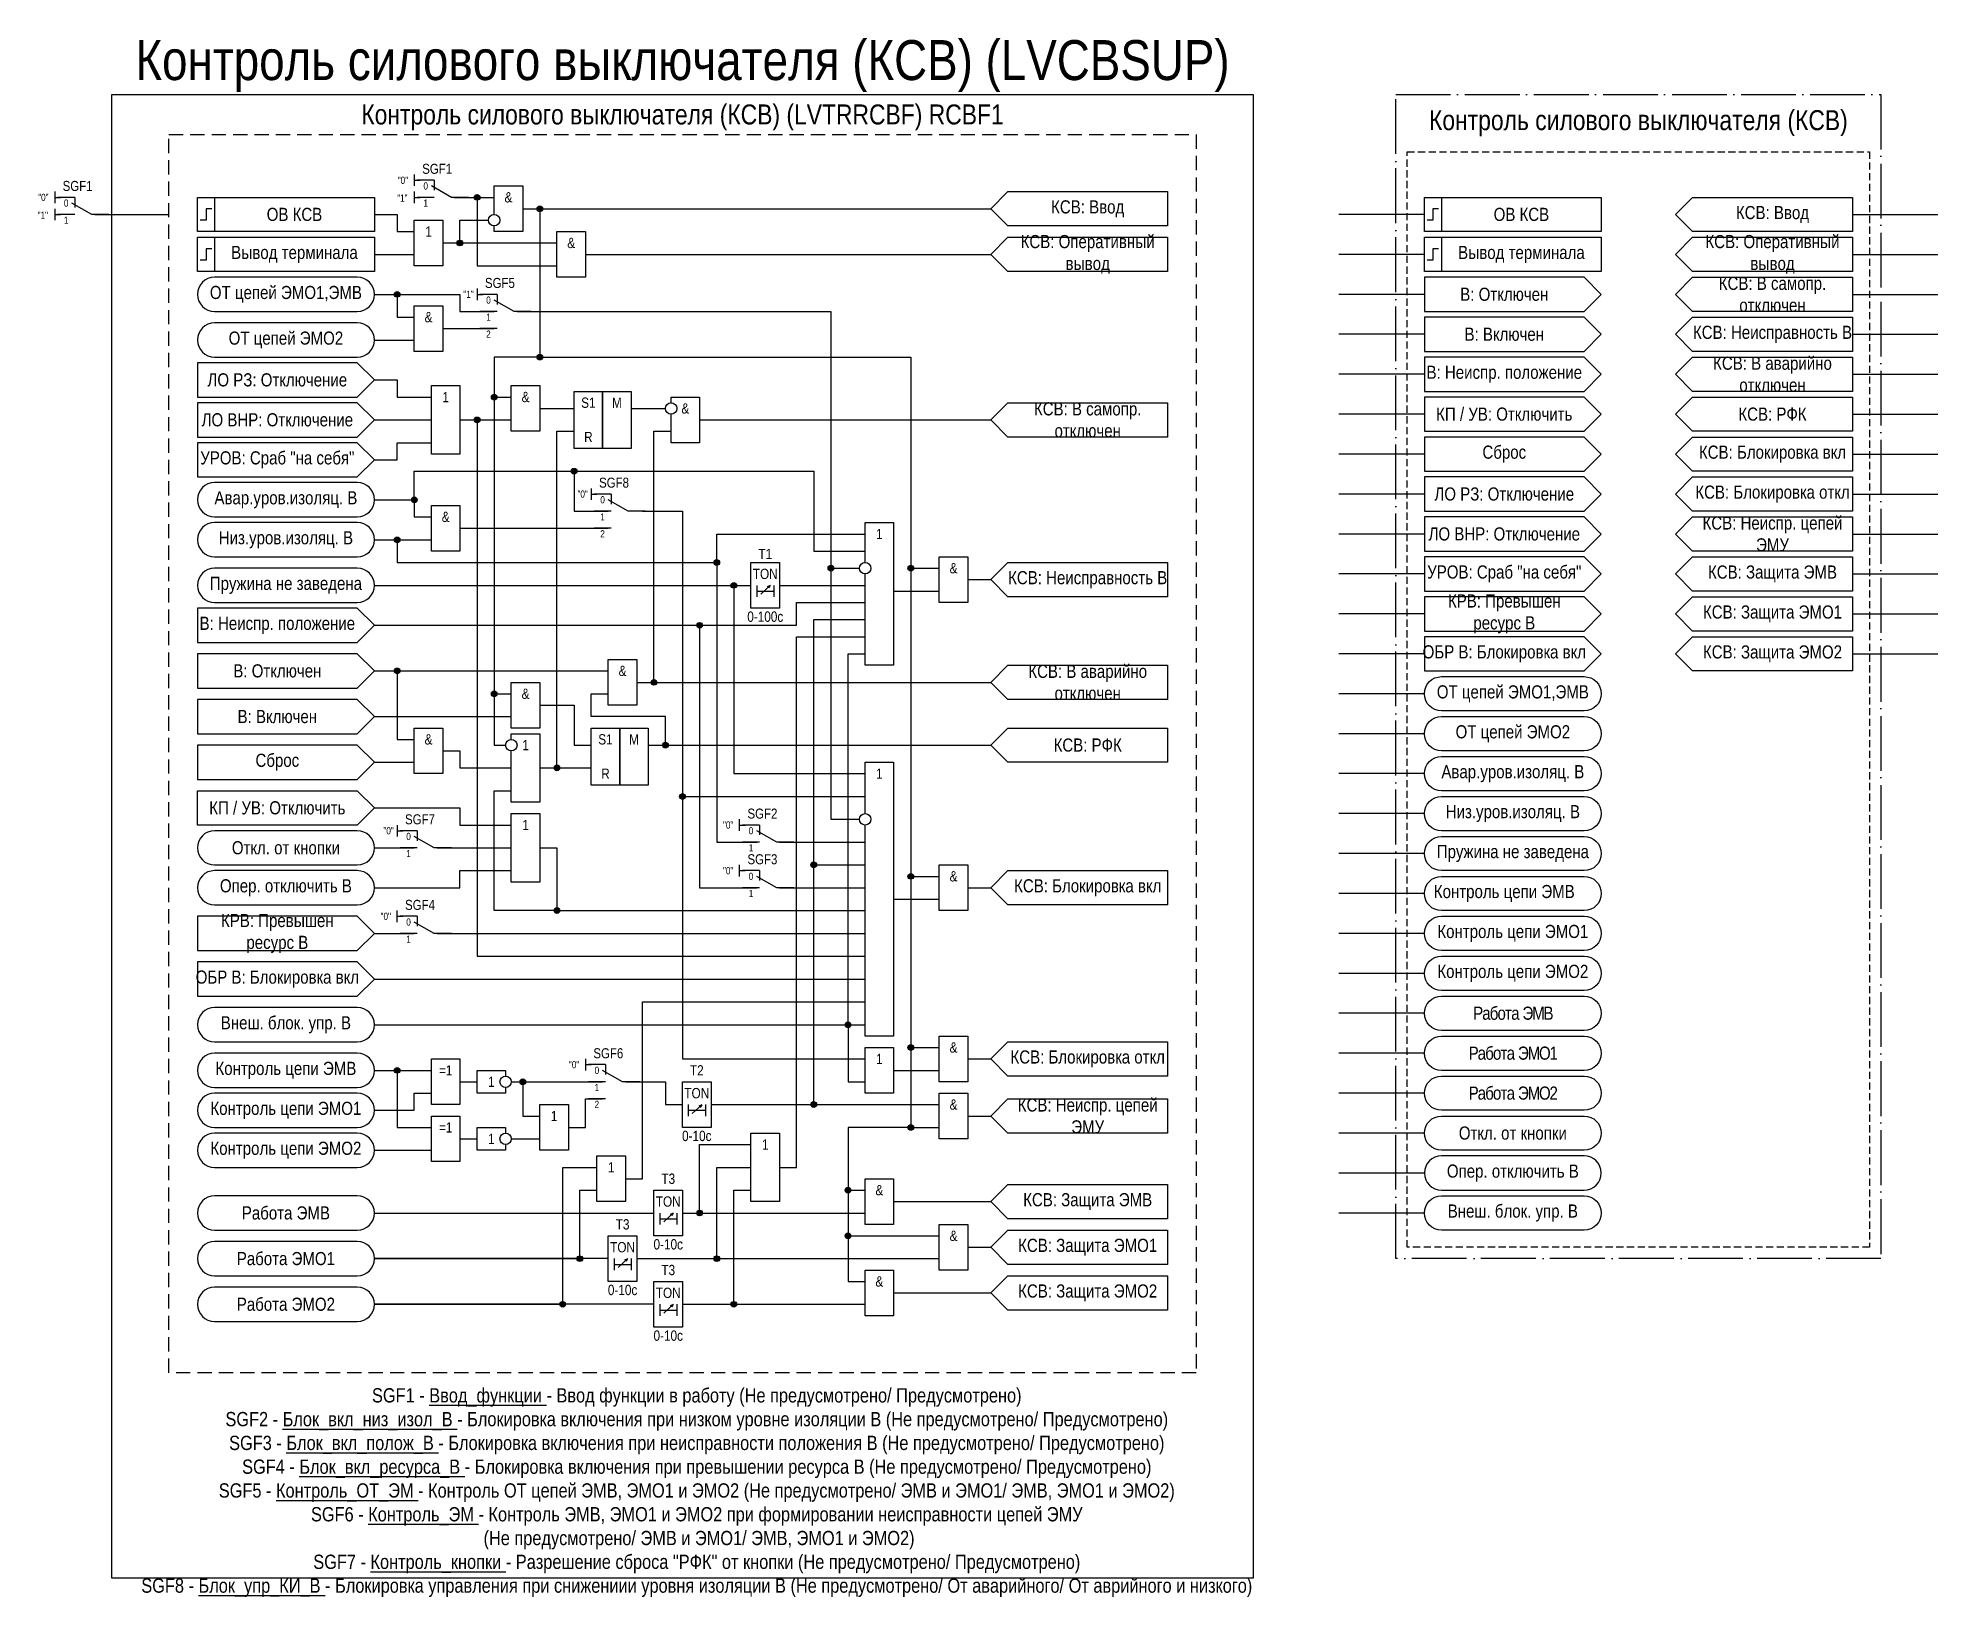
# Model space of a CAD drawing. Header units: millimetres. Extents: x -13 to 320, y -3 to 270.
import ezdxf
from ezdxf.enums import TextEntityAlignment as Align

# ---------------------------------------------------------------- set-up
doc = ezdxf.new("R2010")
doc.units = ezdxf.units.MM
doc.linetypes.add('ACAD_ISO04W100', pattern=[30, 24, -3, 0, -3])
doc.linetypes.add('штриховая2', pattern=[0.375, 0.25, -0.125])
doc.layers.add('TEXT', color=7, linetype='Continuous', lineweight=25)
doc.layers.add('Основная', color=7, linetype='Continuous')
doc.styles.add('2.5_Gost_RD', font='ARIALN.TTF', dxfattribs={"height": 2.5})
doc.styles.add('3.5_Gost_RD', font='ARIALN.TTF', dxfattribs={"height": 3.5})
doc.styles.add('Вывод', font='ARIALN.TTF', dxfattribs={"height": 2.5})
doc.styles.add('Компонент', font='ARIALN.TTF', dxfattribs={"height": 3.5})

# ---------------------------------------------------------------- blocks, each defined once
blk = doc.blocks.new('Точка')
at = {"ltscale": 100}
h = blk.add_hatch(color=256, dxfattribs=at)
h.dxf.hatch_style = 1
edge = h.paths.add_edge_path()
edge.add_arc((0, 0), 0.5, 0, 360)
blk.add_circle((0, 0), 0.5, dxfattribs=at)
blk = doc.blocks.new('*U958')
at = {"layer": 'Основная', "color": 0}
blk.add_line((0, 0), (7, 4), dxfattribs=at)
at = {"layer": 'Основная', "ltscale": 0.35}
blk.add_line((6, 6), (6, 2.5), dxfattribs=at)
blk = doc.blocks.new('*U985')
at = {"layer": 'Основная', "color": 0}
for p, q in [((-3, 6), (-9, 6)), ((-3, 0), (-9, 0)), ((9, 0), (3, 0))]:
    blk.add_line(p, q, dxfattribs=at)
at = {"layer": 'Основная', "ltscale": 0.25, "xscale": -1}
blk.add_blockref('*U958', (3, 0), dxfattribs=at)
at = {"layer": 'Основная'}
for tag, height, style, p in [('В1', 2.5, 'Вывод', (-14, 6)), ('ОУ', 3.5, 'Компонент', (-2, 10)), ('В2', 2.5, 'Вывод', (-6, 4)), ('В3', 2.5, 'Вывод', (-6, -2))]:
    blk.add_attdef(tag, text='', height=height, dxfattribs=dict(at, style=style)).set_placement(p, align=Align.MIDDLE_CENTER)
blk = doc.blocks.new('*U1048')
at = {"layer": 'Основная', "color": 0}
for p, q in [((-3, 6), (-9, 6)), ((-3, 0), (-9, 0)), ((9, 0), (3, 0))]:
    blk.add_line(p, q, dxfattribs=at)
at = {"layer": 'Основная', "ltscale": 0.25, "xscale": -1}
blk.add_blockref('*U958', (3, 0), dxfattribs=at)
at = {"layer": 'Основная'}
for tag, height, style, p in [('В1', 2.5, 'Вывод', (-13, 6)), ('ОУ', 3.5, 'Компонент', (-2, 10)), ('В2', 2.5, 'Вывод', (-6, 4)), ('В3', 2.5, 'Вывод', (-6, -2))]:
    blk.add_attdef(tag, text='', height=height, dxfattribs=dict(at, style=style)).set_placement(p, align=Align.MIDDLE_CENTER)

msp = doc.modelspace()

# ---------------------------------------------------------------- linework, layer by layer
at = {"ltscale": 100}
for p, q in [((53, 246), (53, 244)), ((53, 245), (54, 245)), ((53, 243), (53, 241)), ((53, 242), (54, 242)), ((277, 242), (305, 242)), ((230, 239), (215, 239)), ((305, 239), (320, 239)), ((305, 236), (277, 236)), ((277, 235), (305, 235)), ((230, 232), (215, 232)), ((305, 232), (320, 232)), ((277, 228), (305, 228)), ((64, 226), (64, 224)), ((64, 225), (65, 225)), ((230, 225), (215, 225)), ((305, 225), (320, 225)), ((305, 222), (277, 222)), ((277, 221), (305, 221)), ((67.5, 219), (64.5, 219)), ((230, 218), (215, 218)), ((305, 218), (320, 218)), ((305, 215), (277, 215)), ((230, 211), (215, 211)), ((305, 211), (320, 211)), ((305, 208), (277, 208)), ((230, 204), (215, 204)), ((305, 204), (320, 204)), ((305, 201), (277, 201)), ((230, 197), (215, 197)), ((305, 197), (320, 197)), ((305, 194), (277, 194)), ((84, 191), (84, 189)), ((84, 190), (85, 190)), ((230, 190), (215, 190)), ((305, 190), (320, 190)), ((305, 187), (277, 187)), ((87.5, 184), (84.5, 184)), ((230, 183), (215, 183)), ((305, 180), (277, 180)), ((305, 183), (320, 183)), ((113.7, 172.46), (115.37, 173.95)), ((115.37, 173.95), (114.85, 173.73)), ((115.37, 173.95), (115.11, 173.48)), ((117, 174), (117, 174)), ((230, 176), (215, 176)), ((305, 176), (320, 176)), ((305, 173), (277, 173)), ((230, 169), (215, 169)), ((305, 169), (320, 169)), ((305, 166), (277, 166)), ((230, 162), (215, 162)), ((305, 162), (320, 162)), ((305, 159), (277, 159)), ((230, 155), (215, 155)), ((230, 148), (215, 148)), ((230, 141), (215, 141)), ((230, 134), (215, 134)), ((50, 132), (50, 130)), ((50, 131), (51, 131)), ((110, 131), (110, 133)), ((110, 132), (111, 132)), ((230, 127), (215, 127)), ((110, 123), (110, 125)), ((110, 124), (111, 124)), ((230, 120), (215, 120)), ((50, 115), (50, 117)), ((50, 116), (51, 116)), ((230, 113), (215, 113)), ((230, 106), (215, 106)), ((230, 99), (215, 99)), ((83, 91), (83, 89)), ((83, 90), (84, 90)), ((230, 92), (215, 92)), ((86.5, 84), (83.5, 84)), ((230, 85), (215, 85)), ((101.7, 81.46), (103.37, 82.95)), ((103.37, 82.95), (102.85, 82.73)), ((103.37, 82.95), (103.11, 82.48)), ((105, 83), (105, 83)), ((123, 83), (123, 83)), ((230, 78), (215, 78)), ((230, 71), (215, 71)), ((96.7, 62.46), (98.37, 63.95)), ((98.37, 63.95), (97.85, 63.73)), ((98.37, 63.95), (98.11, 63.48)), ((100, 64), (100, 64)), ((103, 64), (103, 64)), ((230, 64), (215, 64)), ((87, 56), (46, 56)), ((82, 56), (82, 56)), ((88.7, 54.46), (90.37, 55.95)), ((90.37, 55.95), (89.85, 55.73)), ((90.37, 55.95), (90.11, 55.48)), ((92, 56), (92, 56)), ((106, 56), (106, 56)), ((95, 48), (46, 48)), ((79, 48), (79, 48)), ((96.7, 46.46), (98.37, 47.95)), ((98.37, 47.95), (97.85, 47.73)), ((98.37, 47.95), (98.11, 47.48)), ((100, 48), (100, 48)), ((109, 48), (109, 48))]:
    msp.add_line(p, q, dxfattribs=at)
at = {"color": 6, "ltscale": 100}
for p, q in [((-10, 243), (-10, 241)), ((-10, 242), (-9, 242)), ((-10, 240), (-10, 238)), ((-10, 239), (-9, 239))]:
    msp.add_line(p, q, dxfattribs=at)
at = {"color": 3, "ltscale": 100}
msp.add_lwpolyline([(0, 260), (200, 260), (200, 0), (0, 0)], close=True, dxfattribs=at)
at = {"color": 251, "linetype": 'ACAD_ISO04W100', "lineweight": 30, "ltscale": 0.4, "true_color": 0x58595b}
msp.add_lwpolyline([(225, 260), (310, 260), (310, 56), (225, 56)], close=True, dxfattribs=at)
at = {"linetype": 'штриховая2', "ltscale": 10}
msp.add_lwpolyline([(190, 36), (10, 36), (10, 253), (190, 253)], close=True, dxfattribs=at)
at = {"linetype": 'штриховая2', "ltscale": 5}
msp.add_lwpolyline([(227, 250), (308, 250), (308, 58), (227, 58)], close=True, dxfattribs=at)
at = {"ltscale": 100}
for points in [[(67, 239), (67, 244), (72, 244), (72, 236), (67, 236), (67, 237)], [(60, 242), (67, 242)], [(60, 242), (64, 242), (64, 230), (78, 230)], [(72, 240), (75, 240), (75, 214), (67, 214), (67, 207), (70, 207)], [(72, 240), (75, 240), (75, 214), (67, 214), (67, 155), (70, 155)], [(72, 240), (75, 240), (75, 214), (67, 214), (67, 146), (69, 146)], [(72, 240), (154, 240)], [(72, 240), (75, 240), (75, 214), (140, 214), (140, 177), (145, 177)], [(72, 240), (75, 240), (75, 214), (140, 214), (140, 123), (145, 123)], [(72, 240), (75, 240), (75, 214), (140, 214), (140, 93), (145, 93)], [(72, 240), (75, 240), (75, 214), (140, 214), (140, 79), (145, 79)], [(72, 240), (75, 240), (75, 214), (140, 214), (140, 79), (129, 79), (129, 68), (132, 68)], [(72, 240), (75, 240), (75, 214), (140, 214), (140, 79), (129, 79), (129, 52), (132, 52)], [(72, 240), (75, 240), (75, 214), (140, 214), (140, 79), (129, 79), (129, 60), (145, 60)], [(154, 240), (157, 243), (185, 243), (185, 237), (157, 237), (154, 240)], [(274, 239), (277, 242), (305, 242), (305, 236), (277, 236), (274, 239)], [(46, 239), (50, 239), (50, 236), (53, 236)], [(58, 234), (61, 234), (61, 238), (66, 238)], [(58, 234), (78, 234)], [(154, 232), (157, 235), (185, 235), (185, 229), (157, 229), (154, 232)], [(274, 232), (277, 235), (305, 235), (305, 229), (277, 229), (274, 232)], [(46, 232), (53, 232)], [(83, 232), (154, 232)], [(274, 225), (277, 228), (305, 228), (305, 222), (277, 222), (274, 225)], [(46, 225), (50, 225), (50, 221), (53, 221)], [(46, 225), (61, 225), (61, 222), (67, 222)], [(71, 222), (126, 222), (126, 177), (131, 177)], [(71, 222), (126, 222), (126, 133), (131, 133)], [(274, 218), (277, 221), (305, 221), (305, 215), (277, 215), (274, 218)], [(46, 217), (53, 217)], [(58, 219), (67, 219)], [(274, 211), (277, 214), (305, 214), (305, 208), (277, 208), (274, 211)], [(46, 210), (50, 210), (50, 207), (56, 207)], [(98, 206), (98, 207), (103, 207), (103, 199), (98, 199), (98, 204)], [(274, 204), (277, 207), (305, 207), (305, 201), (277, 201), (274, 204)], [(75, 205), (81, 205)], [(91, 205), (97, 205)], [(185, 200), (157, 200), (154, 203), (157, 206), (185, 206), (185, 200), (157, 200), (154, 203), (157, 206), (185, 206)], [(46, 203), (56, 203)], [(61, 203), (70, 203)], [(61, 203), (64, 203), (64, 109), (132, 109)], [(75, 142), (78, 142), (78, 201), (81, 201)], [(92, 157), (95, 157), (95, 201), (98, 201)], [(103, 203), (154, 203)], [(274, 197), (277, 200), (305, 200), (305, 194), (277, 194), (274, 197)], [(46, 196), (50, 196), (50, 199), (56, 199)], [(46, 189), (53, 189), (53, 194), (81, 194), (81, 187), (87, 187)], [(46, 189), (53, 189), (53, 194), (123, 194), (123, 180), (132, 180)], [(274, 190), (277, 193), (305, 193), (305, 187), (277, 187), (274, 190)], [(46, 189), (53, 189), (53, 186), (56, 186)], [(93, 187), (100, 187), (100, 137), (132, 137)], [(93, 187), (100, 187), (100, 91), (132, 91)], [(61, 184), (87, 184)], [(132, 178), (132, 185), (137, 185), (137, 160), (132, 160), (132, 176)], [(274, 183), (277, 186), (305, 186), (305, 180), (277, 180), (274, 183)], [(46, 182), (50, 182), (50, 178), (106, 178), (106, 183), (132, 183)], [(46, 182), (50, 182), (50, 178), (106, 178), (106, 129), (113, 129)], [(46, 182), (56, 182)], [(185, 172), (157, 172), (154, 175), (157, 178), (185, 178), (185, 172), (157, 172), (154, 175), (157, 178), (185, 178)], [(274, 176), (277, 179), (305, 179), (305, 173), (277, 173), (274, 176)], [(46, 174), (112, 174)], [(46, 174), (109, 174), (109, 141), (132, 141)], [(113, 174), (113, 172)], [(116, 174), (116, 172)], [(117, 174), (132, 174)], [(150, 175), (154, 175)], [(46, 167), (120, 167), (120, 171), (132, 171)], [(113, 173), (116, 173)], [(137, 173), (145, 173)], [(274, 169), (277, 172), (305, 172), (305, 166), (277, 166), (274, 169)], [(46, 167), (103, 167), (103, 121), (113, 121)], [(105, 83), (123, 83), (123, 168), (132, 168)], [(117, 72), (120, 72), (120, 165), (132, 165)], [(274, 162), (277, 165), (305, 165), (305, 159), (277, 159), (274, 162)], [(46, 97), (129, 97), (129, 162), (132, 162)], [(185, 154), (157, 154), (154, 157), (157, 160), (185, 160), (185, 154), (157, 154), (154, 157), (157, 160), (185, 160)], [(46, 159), (50, 159), (50, 147), (53, 147)], [(46, 159), (87, 159)], [(92, 157), (154, 157)], [(94, 146), (97, 146), (97, 151), (84, 151), (84, 155), (87, 155)], [(46, 151), (70, 151)], [(75, 153), (81, 153), (81, 146), (84, 146)], [(70, 147), (70, 148), (75, 148), (75, 136), (70, 136), (70, 145)], [(185, 143), (157, 143), (154, 146), (157, 149), (185, 149), (185, 143), (157, 143), (154, 146), (157, 149), (185, 149)], [(58, 145), (61, 145), (61, 142), (70, 142)], [(94, 146), (154, 146)], [(46, 143), (53, 143)], [(75, 142), (84, 142)], [(132, 134), (132, 143), (137, 143), (137, 95), (132, 95), (132, 132)], [(75, 128), (78, 128), (78, 117), (67, 117), (67, 138), (70, 138)], [(46, 135), (61, 135), (61, 132), (70, 132)], [(46, 128), (53, 128)], [(57, 128), (70, 128)], [(75, 128), (78, 128), (78, 117), (132, 117)], [(117, 129), (132, 129)], [(46, 121), (61, 121), (61, 124), (70, 124)], [(105, 83), (123, 83), (123, 125), (132, 125)], [(185, 118), (157, 118), (154, 121), (157, 124), (185, 124), (185, 118), (157, 118), (154, 121), (157, 124), (185, 124)], [(117, 121), (132, 121)], [(150, 121), (154, 121)], [(137, 119), (145, 119)], [(46, 113), (53, 113)], [(57, 113), (132, 113)], [(46, 105), (132, 105)], [(90, 70), (93, 70), (93, 101), (132, 101)], [(46, 97), (129, 97), (129, 87), (132, 87)], [(46, 97), (132, 97)], [(185, 88), (157, 88), (154, 91), (157, 94), (185, 94), (185, 88), (157, 88), (154, 91), (157, 94), (185, 94)], [(150, 91), (154, 91)], [(46, 89), (56, 89)], [(46, 89), (50, 89), (50, 79), (56, 79)], [(61, 87), (64, 87)], [(69, 86), (69, 85), (64, 85), (64, 89), (69, 89), (69, 88)], [(70, 87), (86, 87)], [(70, 87), (72, 87), (72, 81), (75, 81)], [(90, 87), (97, 87), (97, 83), (100, 83)], [(137, 89), (145, 89)], [(46, 82), (53, 82), (53, 85), (56, 85)], [(80, 79), (83, 79), (83, 84), (86, 84)], [(185, 78), (157, 78), (154, 81), (157, 84), (185, 84), (185, 78), (157, 78), (154, 81), (157, 84), (185, 84)], [(101, 83), (101, 81)], [(101, 82), (104, 82)], [(104, 83), (104, 81)], [(105, 83), (145, 83)], [(150, 81), (154, 81)], [(61, 77), (64, 77)], [(69, 76), (69, 75), (64, 75), (64, 79), (69, 79), (69, 78)], [(70, 77), (75, 77)], [(46, 75), (56, 75)], [(100, 64), (103, 64), (103, 76), (112, 76)], [(46, 48), (79, 48), (79, 72), (85, 72)], [(92, 56), (106, 56), (106, 72), (112, 72)], [(46, 56), (82, 56), (82, 68), (85, 68)], [(100, 48), (109, 48), (109, 68), (112, 68)], [(185, 63), (157, 63), (154, 66), (157, 69), (185, 69), (185, 63), (157, 63), (154, 66), (157, 69), (185, 69)], [(46, 64), (95, 64)], [(96, 64), (96, 62)], [(99, 64), (99, 62)], [(100, 64), (132, 64)], [(137, 66), (154, 66)], [(96, 63), (99, 63)], [(185, 55), (157, 55), (154, 58), (157, 61), (185, 61), (185, 55), (157, 55), (154, 58), (157, 61), (185, 61)], [(150, 58), (154, 58)], [(88, 56), (88, 54)], [(88, 55), (91, 55)], [(91, 56), (91, 54)], [(92, 56), (145, 56)], [(137, 50), (154, 50)], [(185, 47), (157, 47), (154, 50), (157, 53), (185, 53), (185, 47), (157, 47), (154, 50), (157, 53), (185, 53)], [(96, 48), (96, 46)], [(96, 47), (99, 47)], [(99, 48), (99, 46)], [(100, 48), (132, 48)]]:
    msp.add_lwpolyline(points, dxfattribs=at)
for points in [[(15, 242), (46, 242), (46, 236), (15, 236)], [(15, 242), (18, 242), (18, 236), (15, 236)], [(230, 242), (261, 242), (261, 236), (230, 236)], [(230, 242), (233, 242), (233, 236), (230, 236)], [(53, 238), (58, 238), (58, 230), (53, 230)], [(15, 235), (18, 235), (18, 229), (15, 229)], [(15, 235), (46, 235), (46, 229), (15, 229)], [(78, 236), (83, 236), (83, 228), (78, 228)], [(230, 235), (233, 235), (233, 229), (230, 229)], [(230, 235), (261, 235), (261, 229), (230, 229)], [(53, 223), (58, 223), (58, 215), (53, 215)], [(15, 213), (15, 207), (43, 207), (46, 210), (43, 213)], [(56, 209), (61, 209), (61, 197), (56, 197)], [(70, 209), (75, 209), (75, 201), (70, 201)], [(81, 208), (86, 208), (86, 198), (81, 198)], [(86, 208), (91, 208), (91, 198), (86, 198)], [(15, 206), (15, 200), (43, 200), (46, 203), (43, 206)], [(15, 199), (15, 193), (43, 193), (46, 196), (43, 199)], [(56, 188), (61, 188), (61, 180), (56, 180)], [(230, 186), (230, 180), (258, 180), (261, 183), (258, 186)], [(112, 178), (117, 178), (117, 170), (112, 170)], [(145, 179), (150, 179), (150, 171), (145, 171)], [(230, 179), (230, 173), (258, 173), (261, 176), (258, 179)], [(15, 170), (15, 164), (43, 164), (46, 167), (43, 170)], [(230, 165), (230, 159), (258, 159), (261, 162), (258, 165)], [(15, 162), (15, 156), (43, 156), (46, 159), (43, 162)], [(87, 161), (92, 161), (92, 153), (87, 153)], [(70, 157), (75, 157), (75, 149), (70, 149)], [(15, 154), (15, 148), (43, 148), (46, 151), (43, 154)], [(53, 149), (58, 149), (58, 141), (53, 141)], [(84, 149), (89, 149), (89, 139), (84, 139)], [(89, 149), (94, 149), (94, 139), (89, 139)], [(15, 146), (15, 140), (43, 140), (46, 143), (43, 146)], [(15, 138), (43, 138), (46, 135), (43, 132), (15, 132)], [(70, 134), (75, 134), (75, 122), (70, 122)], [(145, 125), (150, 125), (150, 117), (145, 117)], [(15, 116), (15, 110), (43, 110), (46, 113), (43, 116)], [(15, 108), (15, 102), (43, 102), (46, 105), (43, 108)], [(145, 95), (150, 95), (150, 87), (145, 87)], [(56, 91), (61, 91), (61, 83), (56, 83)], [(132, 93), (137, 93), (137, 85), (132, 85)], [(100, 87), (105, 87), (105, 79), (100, 79)], [(145, 85), (150, 85), (150, 77), (145, 77)], [(56, 81), (61, 81), (61, 73), (56, 73)], [(75, 83), (80, 83), (80, 75), (75, 75)], [(112, 78), (117, 78), (117, 66), (112, 66)], [(85, 74), (90, 74), (90, 66), (85, 66)], [(132, 70), (137, 70), (137, 62), (132, 62)], [(95, 68), (100, 68), (100, 60), (95, 60)], [(87, 60), (92, 60), (92, 52), (87, 52)], [(145, 62), (150, 62), (150, 54), (145, 54)], [(132, 54), (137, 54), (137, 46), (132, 46)], [(95, 52), (100, 52), (100, 44), (95, 44)]]:
    msp.add_lwpolyline(points, close=True, dxfattribs=at)
at = {"lineweight": 30, "ltscale": 100}
for points in [[(17.5, 240), (16.5, 240), (16.5, 238), (15.5, 238)], [(232.5, 240), (231.5, 240), (231.5, 238), (230.5, 238)], [(17.5, 233), (16.5, 233), (16.5, 231), (15.5, 231)], [(232.5, 233), (231.5, 233), (231.5, 231), (230.5, 231)]]:
    msp.add_lwpolyline(points, dxfattribs=at)
at = {"color": 6, "ltscale": 100}
msp.add_lwpolyline([(-3, 239), (10, 239)], dxfattribs=at)
at = {"ltscale": 100}
for points in [[(18, 222), (43, 222, 1), (43, 228), (18, 228, 1)], [(18, 214), (43, 214, 1), (43, 220), (18, 220, 1)], [(18, 186), (43, 186, 1), (43, 192), (18, 192, 1)], [(18, 179), (43, 179, 1), (43, 185), (18, 185, 1)], [(18, 171), (43, 171, 1), (43, 177), (18, 177, 1)], [(233, 152, -1), (233, 158), (258, 158, -1), (258, 152)], [(233, 145, -1), (233, 151), (258, 151, -1), (258, 145)], [(233, 138, -1), (233, 144), (258, 144, -1), (258, 138)], [(233, 131, -1), (233, 137), (258, 137, -1), (258, 131)], [(18, 125), (43, 125, 1), (43, 131), (18, 131, 1)], [(233, 124, -1), (233, 130), (258, 130, -1), (258, 124)], [(18, 118), (43, 118, 1), (43, 124), (18, 124, 1)], [(233, 117, -1), (233, 123), (258, 123, -1), (258, 117)], [(233, 110, -1), (233, 116), (258, 116, -1), (258, 110)], [(233, 103, -1), (233, 109), (258, 109, -1), (258, 103)], [(18, 94), (43, 94, 1), (43, 100), (18, 100, 1)], [(233, 96, -1), (233, 102), (258, 102, -1), (258, 96)], [(233, 89, -1), (233, 95), (258, 95, -1), (258, 89)], [(18, 86), (43, 86, 1), (43, 92), (18, 92, 1)], [(233, 82, -1), (233, 88), (258, 88, -1), (258, 82)], [(18, 79), (43, 79, 1), (43, 85), (18, 85, 1)], [(233, 75, -1), (233, 81), (258, 81, -1), (258, 75)], [(18, 72), (43, 72, 1), (43, 78), (18, 78, 1)], [(233, 68), (258, 68, 1), (258, 74), (233, 74, 1)], [(18, 61), (43, 61, 1), (43, 67), (18, 67, 1)], [(233, 61, -1), (233, 67), (258, 67, -1), (258, 61)], [(18, 53), (43, 53, 1), (43, 59), (18, 59, 1)], [(18, 45), (43, 45, 1), (43, 51), (18, 51, 1)]]:
    msp.add_lwpolyline(points, format="xyb", close=True, dxfattribs=at)
for centre in [(67, 238), (98, 205), (69, 87), (69, 77)]:
    msp.add_circle(centre, 1)
for centre in [(132, 177), (70, 146), (132, 133)]:
    msp.add_circle(centre, 1, dxfattribs=at)
at = {"layer": 'TEXT', "ltscale": 100}
for points in [[(230, 228), (230, 222), (258, 222), (261, 225), (258, 228)], [(230, 221), (230, 215), (258, 215), (261, 218), (258, 221)], [(230, 214), (230, 208), (258, 208), (261, 211), (258, 214)], [(230, 207), (230, 201), (258, 201), (261, 204), (258, 207)], [(230, 200), (230, 194), (258, 194), (261, 197), (258, 200)], [(230, 193), (230, 187), (258, 187), (261, 190), (258, 193)], [(230, 172), (230, 166), (258, 166), (261, 169), (258, 172)]]:
    msp.add_lwpolyline(points, close=True, dxfattribs=at)

# ---------------------------------------------------------------- block references
at = {"ltscale": 100}
for p in [(64, 242), (75, 240), (61, 234), (50, 225), (75, 214), (67, 207), (64, 203), (81, 194), (53, 189), (50, 182), (106, 178), (126, 177), (140, 177), (109, 174), (103, 167), (50, 159), (95, 157), (67, 155), (97, 146), (78, 142), (100, 137), (123, 125), (140, 123), (78, 117), (129, 97), (140, 93), (50, 89), (72, 87), (123, 83), (140, 79), (129, 68), (103, 64), (129, 60), (82, 56), (106, 56), (79, 48), (109, 48)]:
    msp.add_blockref('Точка', p, dxfattribs=at)
at = {"layer": 'Основная', "ltscale": 0.25, "xscale": 0.5, "yscale": 0.5, "zscale": 0.5}
for name, p, values in [('*U985', (58, 242), {'ОУ': 'SGF1', 'В1': '"0"', 'В2': '0', 'В3': '1'}), ('*U1048', (69, 222), {'ОУ': 'SGF5', 'В1': '"1"', 'В2': '0', 'В3': '1'}), ('*U1048', (89, 187), {'ОУ': 'SGF8', 'В1': '"0"', 'В2': '0', 'В3': '1'}), ('*U1048', (55, 128), {'ОУ': 'SGF7', 'В1': '"0"', 'В2': '0', 'В3': '1'}), ('*U985', (115, 129), {'ОУ': 'SGF2', 'В1': '"0"', 'В2': '0', 'В3': '1'}), ('*U985', (115, 121), {'ОУ': 'SGF3', 'В1': '"0"', 'В2': '0', 'В3': '1'}), ('*U985', (55, 113), {'ОУ': 'SGF4', 'В1': '"0"', 'В2': '0', 'В3': '1'}), ('*U985', (88, 87), {'ОУ': 'SGF6', 'В1': '"0"', 'В2': '0', 'В3': '1'})]:
    msp.add_blockref(name, p, dxfattribs=at).add_auto_attribs(values)
at = {"layer": 'Основная', "color": 6, "ltscale": 0.25, "xscale": 0.5, "yscale": 0.5, "zscale": 0.5}
msp.add_blockref('*U985', (-5, 239), dxfattribs=at).add_auto_attribs({'ОУ': 'SGF1', 'В1': '"0"', 'В2': '0', 'В3': '1'})

# ---------------------------------------------------------------- texts
at = {"ltscale": 100, "attachment_point": 5}
for s, insert, char_height, width, style in [('{\\C3;Контроль силового выключателя (КСВ) (LVCBSUP)}', (100, 265), 7, 200, '3.5_Gost_RD'), ('&', (69.5, 242), 1.8, 5, '2.5_Gost_RD'), ('КСВ: Ввод', (171, 240), 2.3, 28, '2.5_Gost_RD'), ('КСВ: Ввод', (291, 239), 2.3, 28, '2.5_Gost_RD'), ('1', (55.5, 236), 1.8, 5, '2.5_Gost_RD'), ('&', (80.5, 234), 1.8, 5, '2.5_Gost_RD'), ('КСВ: Оперативный вывод', (171, 232), 2.3, 28, '2.5_Gost_RD'), ('КСВ: Оперативный вывод', (291, 232), 2.3, 28, '2.5_Gost_RD'), ('ОТ цепей ЭМО1,ЭМВ', (30.5, 225), 2.3, 31, '2.5_Gost_RD'), ('КСВ: В самопр. отключен', (291, 225), 2.3, 28, '2.5_Gost_RD'), ('&', (55.5, 221), 1.8, 5, '2.5_Gost_RD'), ('ОТ цепей ЭМО2', (30.5, 217), 2.3, 31, '2.5_Gost_RD'), ('КСВ: Неисправность В', (291, 218), 2.3, 28, '2.5_Gost_RD'), ('КСВ: В аварийно отключен', (291, 211), 2.3, 28, '2.5_Gost_RD'), ('ЛО РЗ: Отключение', (29, 210), 2.3, 28, '2.5_Gost_RD'), ('1', (58.5, 207), 1.8, 5, '2.5_Gost_RD'), ('&', (72.5, 207), 1.8, 5, '2.5_Gost_RD'), ('S1', (83.5, 206), 1.8, 5, '2.5_Gost_RD'), ('М', (88.5, 206), 1.8, 5, '2.5_Gost_RD'), ('ЛО ВНР: Отключение', (29, 203), 2.3, 28, '2.5_Gost_RD'), ('&', (100.5, 205), 1.8, 5, '2.5_Gost_RD'), ('КСВ: В самопр. отключен', (171, 203), 2.3, 28, '2.5_Gost_RD'), ('КСВ: РФК', (291, 204), 2.3, 28, '2.5_Gost_RD'), ('R', (83.5, 200), 1.8, 5, '2.5_Gost_RD'), ('УРОВ: Сраб "на себя"', (29, 196), 2.3, 28, '2.5_Gost_RD'), ('КСВ: Блокировка вкл', (291, 197), 2.3, 28, '2.5_Gost_RD'), ('КСВ: Блокировка откл', (291, 190), 2.3, 28, '2.5_Gost_RD'), ('&', (58.5, 186), 1.8, 5, '2.5_Gost_RD'), ('1', (134.5, 183), 1.8, 5, '2.5_Gost_RD'), ('ЛО ВНР: Отключение', (244, 183), 2.3, 28, '2.5_Gost_RD'), ('КСВ: Неиспр. цепей ЭМУ', (291, 183), 2.3, 28, '2.5_Gost_RD'), ('T1', (114.5, 179.5), 1.8, 5, '2.5_Gost_RD'), ('TON', (114.5, 176), 1.8, 5, '2.5_Gost_RD'), ('&', (147.5, 177), 1.8, 5, '2.5_Gost_RD'), ('КСВ: Неисправность В', (171, 175), 2.3, 28, '2.5_Gost_RD'), ('УРОВ: Сраб "на себя"', (244, 176), 2.3, 28, '2.5_Gost_RD'), ('КСВ: Защита ЭМВ', (291, 176), 2.3, 28, '2.5_Gost_RD'), ('КСВ: Защита ЭМО1', (291, 169), 2.3, 28, '2.5_Gost_RD'), ('В: Неиспр. положение', (29, 167), 2.3, 28, '2.5_Gost_RD'), ('0-100с', (114.5, 168.5), 1.8, 5, '2.5_Gost_RD'), ('\\pt16.1;КСВ: Защита ЭМО2', (291, 162), 2.3, 28, '2.5_Gost_RD'), ('В: Отключен', (29, 159), 2.3, 28, '2.5_Gost_RD'), ('&', (89.5, 159), 1.8, 5, '2.5_Gost_RD'), ('КСВ: В аварийно отключен', (171, 157), 2.3, 28, '2.5_Gost_RD'), ('&', (72.5, 155), 1.8, 5, '2.5_Gost_RD'), ('В: Включен', (29, 151), 2.3, 28, '2.5_Gost_RD'), ('&', (55.5, 147), 1.8, 5, '2.5_Gost_RD'), ('1', (72.5, 146), 1.8, 5, '2.5_Gost_RD'), ('S1', (86.5, 147), 1.8, 5, '2.5_Gost_RD'), ('М', (91.5, 147), 1.8, 5, '2.5_Gost_RD'), ('КСВ: РФК', (171, 146), 2.3, 28, '2.5_Gost_RD'), ('R', (86.5, 141), 1.8, 5, '2.5_Gost_RD'), ('1', (134.5, 141), 1.8, 5, '2.5_Gost_RD'), ('КП / УВ: Отключить', (29, 135), 2.3, 28, '2.5_Gost_RD'), ('1', (72.5, 132), 1.8, 5, '2.5_Gost_RD'), ('Откл. от кнопки', (30.5, 128), 2.3, 31, '2.5_Gost_RD'), ('&', (147.5, 123), 1.8, 5, '2.5_Gost_RD'), ('Опер. отключить В', (30.5, 121), 2.3, 31, '2.5_Gost_RD'), ('КСВ: Блокировка вкл', (171, 121), 2.3, 28, '2.5_Gost_RD'), ('Внеш. блок. упр. В', (30.5, 97), 2.3, 31, '2.5_Gost_RD'), ('&', (147.5, 93), 1.8, 5, '2.5_Gost_RD'), ('=1', (58.5, 89), 1.8, 5, '2.5_Gost_RD'), ('T2', (102.5, 89), 1.8, 5, '2.5_Gost_RD'), ('1', (134.5, 91), 1.8, 5, '2.5_Gost_RD'), ('КСВ: Блокировка откл', (171, 91), 2.3, 28, '2.5_Gost_RD'), ('1', (66.5, 87), 1.8, 5, '2.5_Gost_RD'), ('TON', (102.5, 85), 1.8, 5, '2.5_Gost_RD'), ('&', (147.5, 83), 1.8, 5, '2.5_Gost_RD'), ('КСВ: Неиспр. цепей ЭМУ', (171, 81), 2.3, 28, '2.5_Gost_RD'), ('1', (77.5, 81), 1.8, 5, '2.5_Gost_RD'), ('=1', (58.5, 79), 1.8, 5, '2.5_Gost_RD'), ('1', (66.5, 77), 1.8, 5, '2.5_Gost_RD'), ('0-10с', (102.5, 77.5), 1.8, 5, '2.5_Gost_RD'), ('1', (114.5, 76), 1.8, 5, '2.5_Gost_RD'), ('1', (87.5, 72), 1.8, 5, '2.5_Gost_RD'), ('T3', (97.5, 70), 1.8, 5, '2.5_Gost_RD'), ('Опер. отключить В', (245.5, 71), 2.3, 31, '2.5_Gost_RD'), ('TON', (97.5, 66), 1.8, 5, '2.5_Gost_RD'), ('&', (134.5, 68), 1.8, 5, '2.5_Gost_RD'), ('КСВ: Защита ЭМВ', (171, 66), 2.3, 28, '2.5_Gost_RD'), ('T3', (89.5, 62), 1.8, 5, '2.5_Gost_RD'), ('&', (147.5, 60), 1.8, 5, '2.5_Gost_RD'), ('TON', (89.5, 58), 1.8, 5, '2.5_Gost_RD'), ('0-10с', (97.5, 58.5), 1.8, 5, '2.5_Gost_RD'), ('КСВ: Защита ЭМО1', (171, 58), 2.3, 28, '2.5_Gost_RD'), ('T3', (97.5, 54), 1.8, 5, '2.5_Gost_RD'), ('0-10с', (89.5, 50.5), 1.8, 5, '2.5_Gost_RD'), ('TON', (97.5, 50), 1.8, 5, '2.5_Gost_RD'), ('&', (134.5, 52), 1.8, 5, '2.5_Gost_RD'), ('КСВ: Защита ЭМО2', (171, 50), 2.3, 28, '2.5_Gost_RD'), ('0-10с', (97.5, 42.5), 1.8, 5, '2.5_Gost_RD')]:
    msp.add_mtext(s, dxfattribs=dict(at, insert=insert, char_height=char_height, width=width, style=style))
at = {"color": 30, "ltscale": 100, "attachment_point": 5, "style": '3.5_Gost_RD'}
for s, insert, char_height, width in [('Контроль силового выключателя (КСВ) (LVTRRCBF) {\\C6;RCBF1}', (100, 256), 3.5, 180), ('Контроль силового выключателя (КСВ)', (267.5, 255), 3.5, 85), ('SGF1 - {\\LВвод_функции} - Ввод функции в работу (Не предусмотрено/ Предусмотрено)\\PSGF2 - {\\LБлок_вкл_низ_изол_В} - Блокировка включения при низком уровне изоляции В (Не предусмотрено/ Предусмотрено)\\PSGF3 - {\\LБлок_вкл_полож_В} - Блокировка включения при неисправности положения В (Не предусмотрено/ Предусмотрено)\\PSGF4 - {\\LБлок_вкл_ресурса_В} - Блокировка включения при превышении ресурса В (Не предусмотрено/ Предусмотрено)\\PSGF5 - {\\LКонтроль_ОТ_ЭМ} - Контроль ОТ цепей ЭМВ, ЭМО1 и ЭМО2 (Не предусмотрено/ ЭМВ и ЭМО1/ ЭМВ, ЭМО1 и ЭМО2)\\PSGF6 - {\\LКонтроль_ЭМ} - Контроль ЭМВ, ЭМО1 и ЭМО2 при формировании^Iнеисправности цепей ЭМУ \\P^I(Не предусмотрено/ ЭМВ и ЭМО1/ ЭМВ, ЭМО1 и ЭМО2)\\PSGF7 - {\\LКонтроль_кнопки} - Разрешение сброса "РФК" от кнопки (Не предусмотрено/ Предусмотрено)\\PSGF8 - {\\LБлок_упр_КИ_В} - Блокировка управления при снижениии уровня изоляции В (Не предусмотрено/ От аварийного/ От аврийного и низкого)', (102.5, 15), 2.5, 195)]:
    msp.add_mtext(s, dxfattribs=dict(at, insert=insert, char_height=char_height, width=width))
at = {"color": 0, "ltscale": 100, "char_height": 2.3, "width": 28, "attachment_point": 5, "style": '2.5_Gost_RD'}
for insert in [(32, 239), (247, 239)]:
    msp.add_mtext('{\\C256;ОВ КСВ}', dxfattribs=dict(at, insert=insert))
at = {"ltscale": 100, "char_height": 1.25, "attachment_point": 1, "style": '3.5_Gost_RD'}
for s, insert in [('"1"', (50, 242.5)), ('2', (65.59, 218.66)), ('2', (85.59, 183.66)), ('2', (84.59, 83.66))]:
    msp.add_mtext_dynamic_manual_height_columns(s, width=2, gutter_width=17.5, heights=[0], dxfattribs=dict(at, insert=insert))
at = {"color": 6, "ltscale": 100, "insert": (-13, 239.5), "char_height": 1.25, "attachment_point": 1, "style": '3.5_Gost_RD'}
msp.add_mtext_dynamic_manual_height_columns('"1"', width=2, gutter_width=17.5, heights=[0], dxfattribs=at)
at = {"layer": 'TEXT', "ltscale": 100, "char_height": 2.3, "attachment_point": 5, "style": '2.5_Gost_RD'}
for s, insert, width in [('Вывод терминала', (32, 232), 28), ('В: Отключен', (244, 225), 28), ('В: Включен', (244, 218), 28), ('В: Неиспр. положение', (244, 211), 28), ('КП / УВ: Отключить', (244, 204), 28), ('Сброс', (244, 197), 28), ('Авар.уров.изоляц. В', (30.5, 189), 31), ('ЛО РЗ: Отключение', (244, 190), 28), ('Низ.уров.изоляц. В', (30.5, 182), 31), ('Пружина не заведена', (30.5, 174), 31), ('КРВ: Превышен ресурс В', (244, 169), 28), ('ОБР В: Блокировка вкл', (244, 162), 28), ('ОТ цепей ЭМО1,ЭМВ', (245.5, 155), 31), ('ОТ цепей ЭМО2', (245.5, 148), 31), ('{\\C256;Сброс}', (29, 143), 28), ('Авар.уров.изоляц. В', (245.5, 141), 31), ('Низ.уров.изоляц. В', (245.5, 134), 31), ('Пружина не заведена', (245.5, 127), 31), ('Контроль цепи ЭМВ', (244, 120), 28), ('КРВ: Превышен ресурс В', (29, 113), 28), ('Контроль цепи ЭМО2', (245.5, 106), 31), ('ОБР В: Блокировка вкл', (29, 105), 28), ('{\\T0.9;Работа ЭМВ}', (245.5, 99), 31), ('{\\T0.9;Работа ЭМО1}', (245.5, 92), 31), ('Контроль цепи ЭМВ', (30.5, 89), 31), ('Контроль цепи ЭМО1', (30.5, 82), 31), ('{\\T0.9;Работа ЭМО2}', (245.5, 85), 31), ('Откл. от кнопки', (245.5, 78), 31), ('Контроль цепи ЭМО2', (30.5, 75), 31), ('Работа ЭМВ', (30.5, 64), 31), ('Внеш. блок. упр. В', (245.5, 64), 31)]:
    msp.add_mtext(s, dxfattribs=dict(at, insert=insert, width=width))
at = {"layer": 'TEXT', "color": 0, "ltscale": 100, "char_height": 2.3, "attachment_point": 5, "style": '2.5_Gost_RD'}
for s, insert, width in [('{\\C256;Вывод терминала}', (247, 232), 28), ('{\\C256;Контроль цепи ЭМО1}', (245.5, 113), 31), ('{\\C256;Работа ЭМО1}', (30.5, 56), 31), ('{\\C256;Работа ЭМО2}', (30.5, 48), 31)]:
    msp.add_mtext(s, dxfattribs=dict(at, insert=insert, width=width))

doc.saveas('drawing.dxf')
